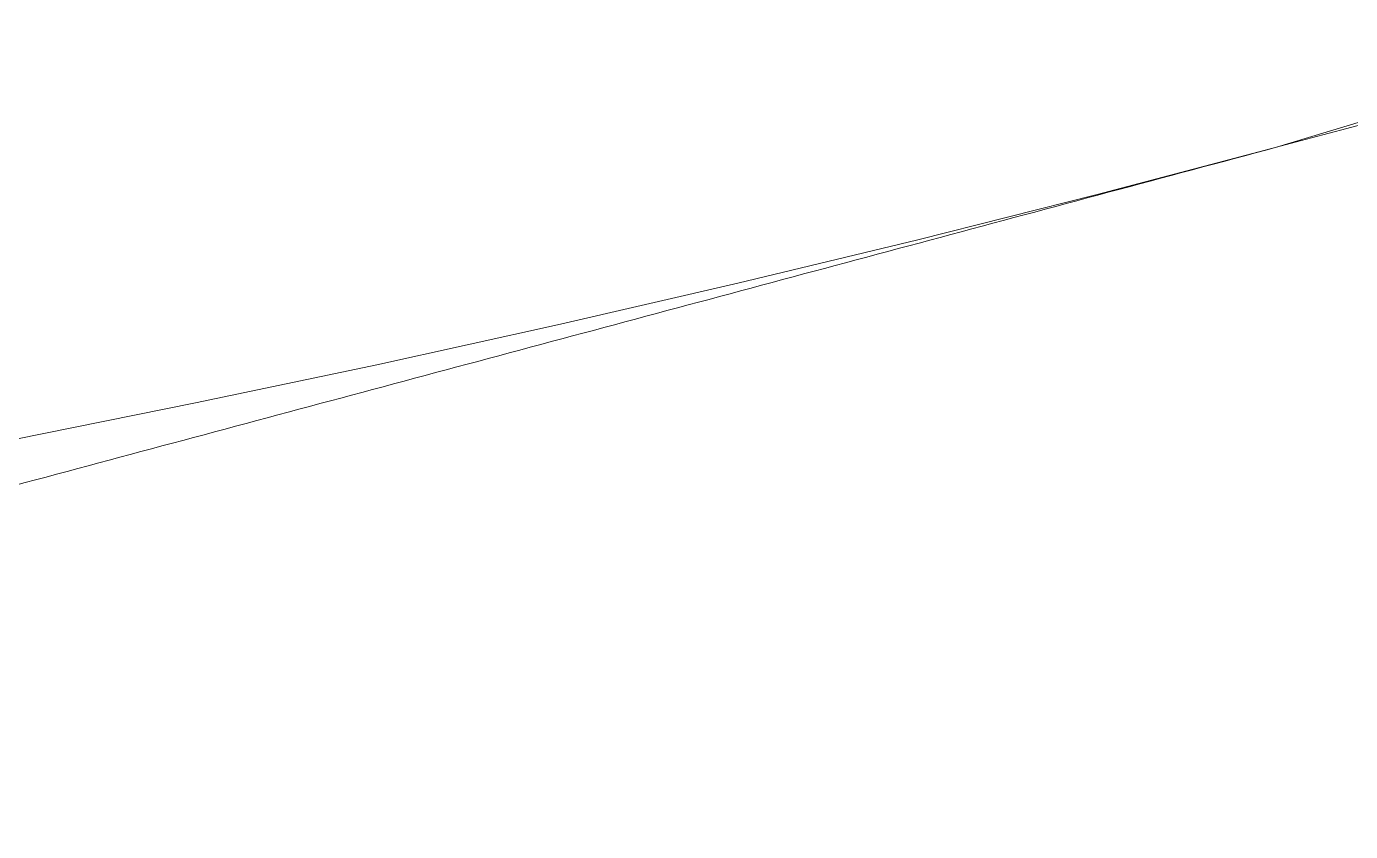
# Model space of a CAD drawing. Header units: millimetres. Extents: x -46397 to 283259, y -8690 to 23983.
# Drawn here: x -39614.489 to -39613.259, y -2274.855 to -2274.108 of the extents above; entities that cross this region are included whole.
import ezdxf

# ---------------------------------------------------------------- set-up
doc = ezdxf.new("R2010")
doc.units = ezdxf.units.MM
doc.linetypes.add('HIDDENX2', pattern=[0.75, 0.5, -0.25])

# ---------------------------------------------------------------- blocks, each defined once
blk = doc.blocks.new('ksajd jkajkdqwe')
at = {"color": 1, "linetype": 'HIDDENX2', "lineweight": 0, "ltscale": 10}
for radius, start, end in [(19.6009, 280.9442, 45), (17.4252, 285, 345), (17.4252, 275.95569, 285)]:
    blk.add_arc((5763.8745, -683.3398), radius, start, end, dxfattribs=at)
for points, weights in [([(5768.3844, -700.1712), (5772.8944, -698.9628), (5778.1021, -697.5674)], [1.45403500584, 1.45403500584, 1.34963998936]), ([(5765.8594, -700.8478), (5767.1289, -700.5076), (5768.3844, -700.1712)], [1.44594464921, 1.45403500584, 1.45403500584])]:
    blk.add_rational_spline(points, weights, degree=2, dxfattribs=at)

msp = doc.modelspace()

# ---------------------------------------------------------------- block references
msp.add_blockref('ksajd jkajkdqwe', (-45381.7122, -1574.0489, -1.4991))

doc.saveas('drawing.dxf')
